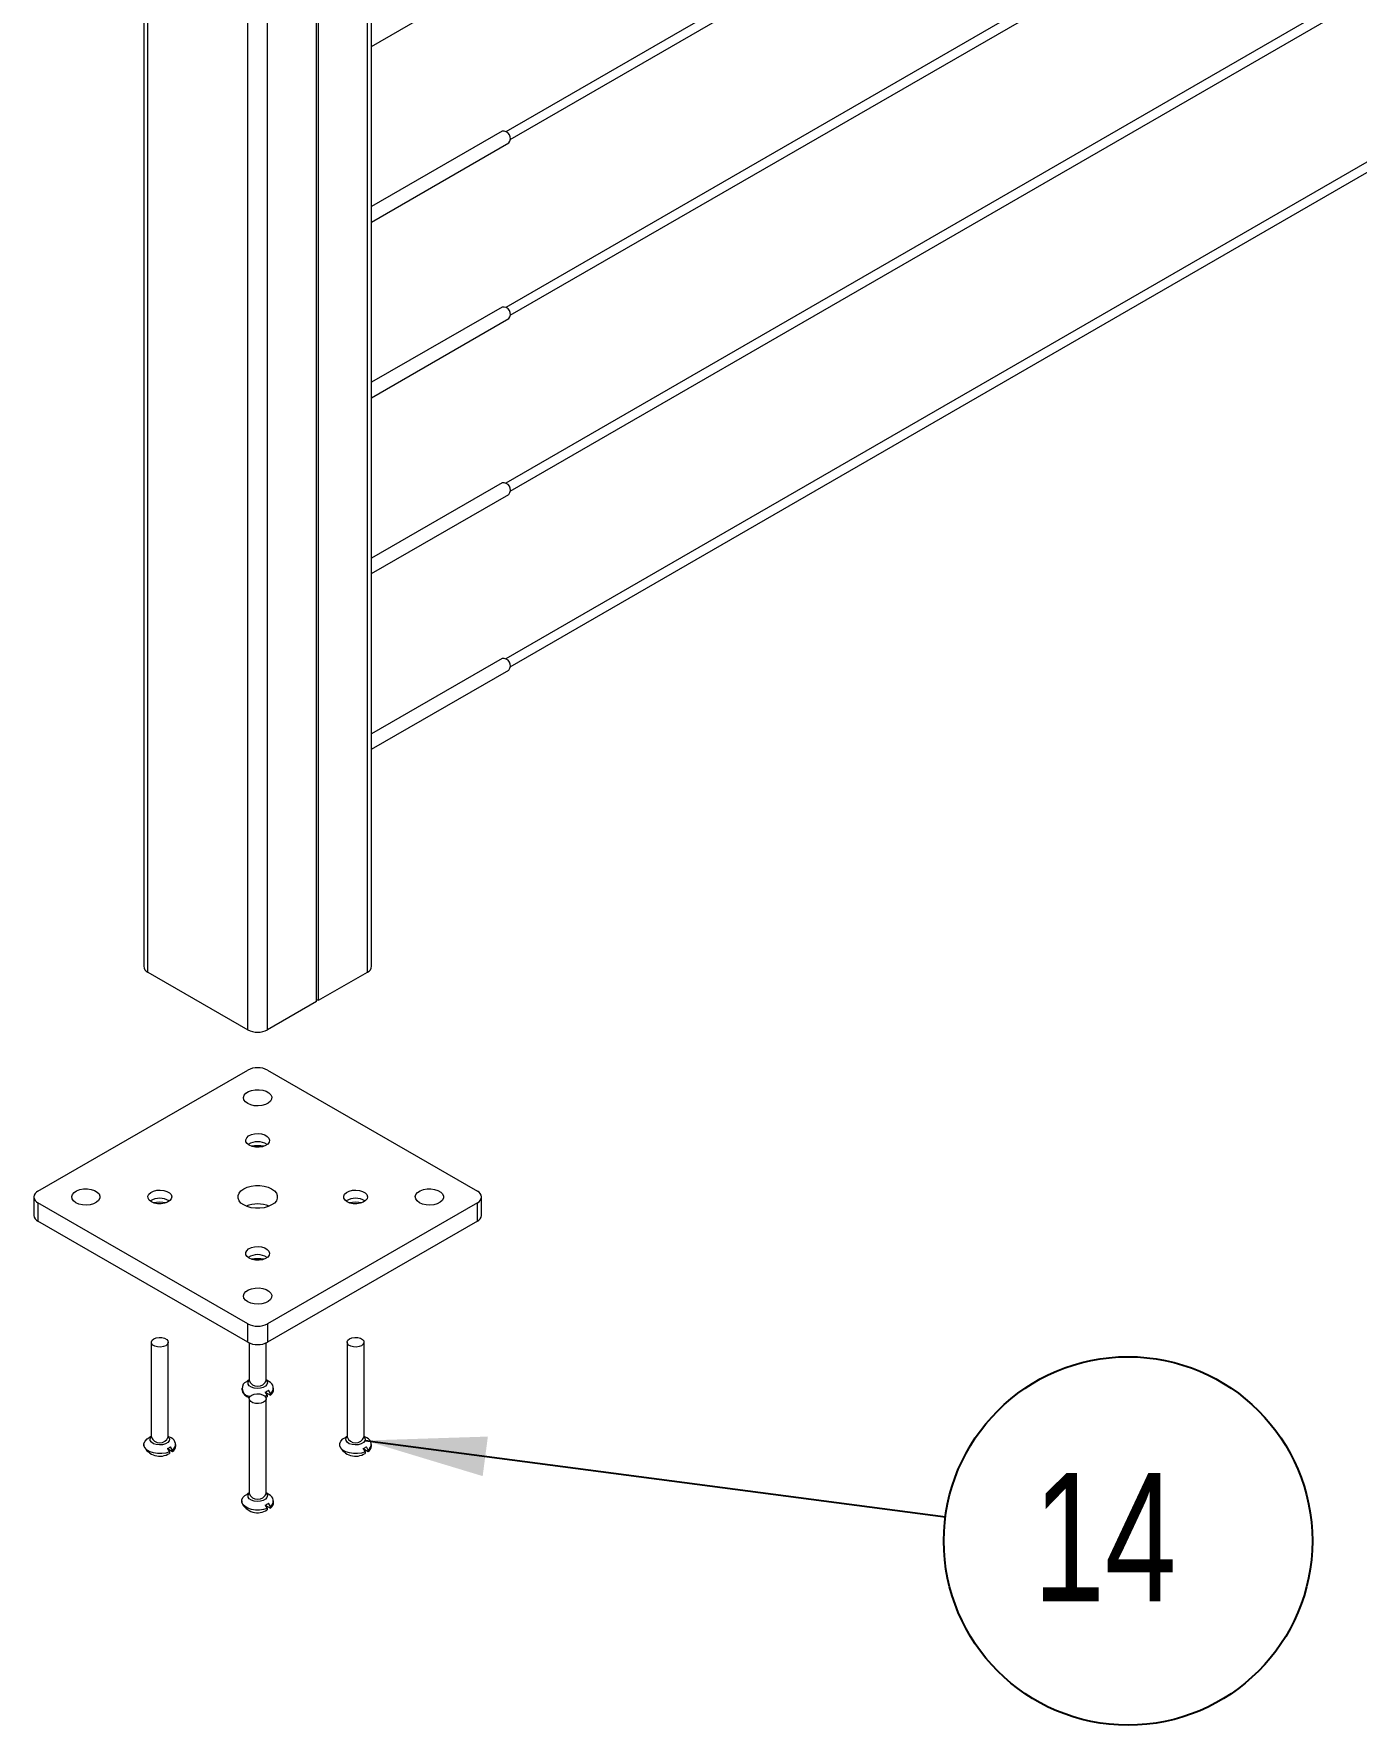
# Model space of a CAD drawing. Header units: inches. Extents: x 0.03 to 2.74, y 0.01 to 1.91.
# Drawn here: x 0.1133 to 0.2314, y 0.8192 to 0.9703 of the extents above; entities that cross this region are included whole.
import ezdxf

# ---------------------------------------------------------------- set-up
doc = ezdxf.new("R2010")
doc.units = ezdxf.units.IN
doc.header["$MEASUREMENT"] = 0
doc.layers.add('SLD-0_0', color=7, linetype='Continuous')
doc.styles.add('SLDTEXTSTYLE0', font='TXT', dxfattribs={"width": 0.75})
doc.dimstyles.new('SLDDIMSTYLE1', dxfattribs={"dimtxt": 0.18, "dimasz": 0.01083333333333333, "dimexe": 0, "dimexo": 0.0625, "dimgap": 0, "dimtad": 0, "dimtih": 1, "dimtoh": 1, "dimdec": 0, "dimrnd": 1e-09, "dimzin": 0, "dimdsep": 46, "dimtxsty": 'Standard', "dimsah": 1, "dimcen": 0.09, "dimadec": 0, "dimazin": 0, "dimtfac": 0.01083333333333333, "dimtdec": 0, "dimtofl": 0, "dimtmove": 0, "dimatfit": 3, "dimfxl": 1, "dimfrac": 2, "dimtolj": 1, "dimtzin": 0, "dimarcsym": 0})

# ---------------------------------------------------------------- blocks, each defined once
blk = doc.blocks.new('SW_NOTE_26')
at = {"layer": 'SLD-0_0', "color": 0}
blk.add_circle((0.01632110347515199, -0.002148424031997115), 0.01646189978307118, dxfattribs=at)
at = {"layer": 'SLD-0_0', "color": 0, "insert": (0.007836486698502348, 0.003934426976257665), "char_height": 0.01148293963254593, "attachment_point": 1, "style": 'SLDTEXTSTYLE0'}
blk.add_mtext('14', dxfattribs=at)

msp = doc.modelspace()

# ---------------------------------------------------------------- linework, layer by layer
at = {"linetype": 'Continuous', "lineweight": 15}
for p, q in [((0.4185985686587318, 1.113482958828474), (0.155434912533176, 0.9615618138796872)), ((0.1558355209997772, 0.9608678644707285), (0.4189991771253328, 1.112789009419515)), ((0.4185985686587318, 1.097780250907594), (0.155434912533176, 0.9458591059588074)), ((0.1558355209997772, 0.9451651565498487), (0.4189991771253328, 1.097086301498636)), ((0.4185985686587318, 1.082077542986715), (0.155434912533176, 0.9301563980379276)), ((0.1558355209997772, 0.9294624486289689), (0.4189991771253328, 1.081383593577756)), ((0.1230857711780672, 1.075422566239795), (0.1230857711780672, 0.8869900711892375)), ((0.1234553618539372, 0.886474974207722), (0.1234553618539372, 1.07490746925828)), ((0.1430853199426006, 0.886474974207722), (0.1430853199426006, 1.07490746925828)), ((0.1434549106184707, 0.8869900711892375), (0.1434549106184707, 1.075422566239795)), ((0.1385347387493195, 0.8838479796019931), (0.1385347387493195, 1.072280474652551)), ((0.1387131929137619, 0.8839509989982964), (0.1387131929137619, 1.072383494048854)), ((0.1323780700760568, 0.8813240043925675), (0.1323780700760567, 1.069756499443125)), ((0.1341626117204808, 0.8813240043925675), (0.1341626117204808, 1.069756499443125)), ((0.4185985686587318, 1.066374835065835), (0.155434912533176, 0.9144536901170479)), ((0.1558355209997772, 0.9137597407080892), (0.4189991771253328, 1.065680885656876)), ((0.1434549106184707, 0.96919209421184), (0.1557116897748726, 0.976267782208577)), ((0.1551107770749711, 0.9616059984011357), (0.1434549106184707, 0.954877209922088)), ((0.1434549106184707, 0.9534893862909603), (0.1557116897748726, 0.9605650742876972)), ((0.1551107770749711, 0.9459032904802559), (0.1434549106184707, 0.939174502001208)), ((0.1434549106184707, 0.9377866783700805), (0.1557116897748726, 0.9448623663668175)), ((0.1551107770749711, 0.9302005825593759), (0.1434549106184707, 0.9234717940803283)), ((0.1434549106184707, 0.9220839704492008), (0.1557116897748726, 0.9291596584459377)), ((0.1551107770749711, 0.9144978746384961), (0.1434549106184707, 0.9077690861594485)), ((0.1434549106184707, 0.906381262528321), (0.1557116897748726, 0.9134569505250579)), ((0.1234553618539372, 0.886474974207722), (0.1323780700760568, 0.8813240043925675)), ((0.1387131929137619, 0.8839509989982964), (0.1430853199426006, 0.886474974207722)), ((0.1385347387493195, 0.8838479796019931), (0.1341626117204808, 0.8813240043925675)), ((0.1136403828096043, 0.8668979399281297), (0.132378070076056, 0.8777149765399541)), ((0.1341626117204799, 0.8777149765399541), (0.1529002989869313, 0.8668979399281297)), ((0.1132707921337343, 0.8663828429466143), (0.1132707921337343, 0.8647342646872044)), ((0.1532698896628014, 0.8647342646872043), (0.1532698896628014, 0.8663828429466143)), ((0.1323780700760558, 0.8550507093532745), (0.1136403828096043, 0.865867745965099)), ((0.1136403828096043, 0.865867745965099), (0.1136403828096043, 0.864219167705689)), ((0.1529002989869313, 0.865867745965099), (0.1341626117204797, 0.8550507093532745)), ((0.1529002989869313, 0.8642191677056889), (0.1529002989869313, 0.865867745965099)), ((0.1323780700760558, 0.8534021310938646), (0.1136403828096043, 0.864219167705689)), ((0.1529002989869313, 0.8642191677056889), (0.1341626117204797, 0.8534021310938646)), ((0.1323780700760558, 0.8534021310938646), (0.1323780700760558, 0.8550507093532745)), ((0.1341626117204797, 0.8550507093532745), (0.1341626117204797, 0.8534021310938646)), ((0.1237689699417431, 0.8534002891537583), (0.1237689699417431, 0.8449351118778989)), ((0.1252832037394415, 0.8449351118778989), (0.1252832037394415, 0.8534002891537583)), ((0.13251322399942, 0.8533344623656223), (0.13251322399942, 0.8499830622967532)), ((0.1340274577971183, 0.8499830622967532), (0.1340274577971183, 0.8533344623656236)), ((0.1412574780570973, 0.8534002891537612), (0.1412574780570974, 0.8449351118779018)), ((0.1427717118547957, 0.8449351118779018), (0.1427717118547957, 0.8534002891537612)), ((0.132129469848781, 0.8498027136508671), (0.1323010823671487, 0.8498994125210785)), ((0.13251322399942, 0.8500360258866693), (0.1324314700406579, 0.849988814989651)), ((0.1325136022521753, 0.8499818419724903), (0.1325135181443169, 0.8499821311731289)), ((0.1340269181976741, 0.8499815820697458), (0.134026845166607, 0.8499813424286901)), ((0.1342787707590146, 0.8498908988427546), (0.1340274577971183, 0.8500360258866693)), ((0.1318444374054366, 0.8493089338470087), (0.1318444374054366, 0.8491749868634315)), ((0.1325132239994205, 0.8483523387349069), (0.1325132239994205, 0.8398871614590477)), ((0.1341256852846494, 0.848650323009065), (0.1339204859817642, 0.8485763213629267)), ((0.1339540727662818, 0.8489451614754636), (0.1341256852846494, 0.848650323009065)), ((0.1339541197382301, 0.8489450807754229), (0.1344112119477572, 0.8486812070595727)), ((0.1341256852846494, 0.8485163760254878), (0.1340004962316609, 0.8484679392683037)), ((0.1340274577971189, 0.8398871614590477), (0.1340274577971189, 0.8483523387349069)), ((0.1341256852846494, 0.848650323009065), (0.1341256852846494, 0.8485163760254878)), ((0.1344112119477573, 0.8488151540431498), (0.1342395994293896, 0.8491099925095486)), ((0.1344112119477572, 0.8486812070595727), (0.1344112119477573, 0.8488151540431498)), ((0.1346962443911018, 0.8491749868634315), (0.1346962443911018, 0.8493089338470087)), ((0.1233852157911042, 0.8447547632320128), (0.1235568283094718, 0.8448514621022243)), ((0.1237689699417431, 0.844988075467815), (0.1236872159829811, 0.8449408645707966)), ((0.1237693481944985, 0.8449338915536359), (0.1237692640866401, 0.8449341807542746)), ((0.1252826641399973, 0.8449336316508915), (0.1252825911089302, 0.8449333920098357)), ((0.1255345167013377, 0.8448429484239004), (0.1252832037394415, 0.844988075467815)), ((0.1408737239064584, 0.8447547632320157), (0.141045336424826, 0.8448514621022272)), ((0.1412574780570973, 0.8449880754678181), (0.1411757240983353, 0.8449408645707995)), ((0.1412578563098527, 0.844933891553639), (0.1412577722019943, 0.8449341807542775)), ((0.1427711722553516, 0.8449336316508946), (0.1427710992242844, 0.8449333920098389)), ((0.1430230248166919, 0.8448429484239033), (0.1427717118547957, 0.8449880754678181)), ((0.1231001833477597, 0.8442609834281544), (0.1231001833477597, 0.8441270364445771)), ((0.1252098187086049, 0.8438972110566092), (0.1253814312269725, 0.8436023725902106)), ((0.1252098656805533, 0.8438971303565685), (0.1256669578900804, 0.8436332566407184)), ((0.1253814312269725, 0.8436023725902106), (0.1253814312269725, 0.8434684256066334)), ((0.1256669578900804, 0.8437672036242955), (0.1254953453717128, 0.8440620420906942)), ((0.1256669578900804, 0.8436332566407184), (0.1256669578900804, 0.8437672036242955)), ((0.125951990333425, 0.8441270364445771), (0.125951990333425, 0.8442609834281544)), ((0.1405886914631139, 0.8442609834281573), (0.1405886914631139, 0.8441270364445802)), ((0.1426983268239591, 0.8438972110566122), (0.1428699393423267, 0.8436023725902135)), ((0.1426983737959075, 0.8438971303565715), (0.1431554660054346, 0.8436332566407213)), ((0.1428699393423267, 0.8436023725902135), (0.1428699393423267, 0.8434684256066365)), ((0.1431554660054346, 0.8437672036242986), (0.142983853487067, 0.8440620420906971)), ((0.1431554660054346, 0.8436332566407213), (0.1431554660054346, 0.8437672036242986)), ((0.1434404984487792, 0.8441270364445801), (0.1434404984487792, 0.8442609834281573)), ((0.1318444374054371, 0.8392130330093029), (0.1318444374054371, 0.8390790860257259)), ((0.1321294698487815, 0.8397068128131616), (0.1323010823671492, 0.8398035116833729)), ((0.1325132239994205, 0.8399401250489638), (0.1324314700406584, 0.8398929141519452)), ((0.1325136022521759, 0.8398859411347847), (0.1325135181443175, 0.8398862303354232)), ((0.1339540727662823, 0.838849260637758), (0.1341256852846499, 0.8385544221713592)), ((0.1339541197382306, 0.8388491799377172), (0.1344112119477577, 0.8385853062218672)), ((0.1340269181976747, 0.8398856812320403), (0.1340268451666075, 0.8398854415909845)), ((0.1342787707590151, 0.839794998005049), (0.1340274577971189, 0.8399401250489635)), ((0.1344112119477578, 0.8387192532054443), (0.1342395994293901, 0.8390140916718428)), ((0.1346962443911023, 0.8390790860257259), (0.1346962443911023, 0.8392130330093029)), ((0.1341256852846499, 0.8385544221713592), (0.1341256852846499, 0.8384204751877822)), ((0.1344112119477577, 0.8385853062218672), (0.1344112119477578, 0.8387192532054443))]:
    msp.add_line(p, q, dxfattribs=at)
at = {"linetype": 'Continuous', "lineweight": 15, "flags": 128}
for points in [[(0.1323780700760559, 0.8747274140471645), (0.1321704261117335, 0.8748854867429636), (0.132044357795353, 0.8750700382967568), (0.1320092150372163, 0.8752673813640666), (0.1320676042149267, 0.875462879912375), (0.1322151948702864, 0.8756420347087002), (0.1324410408795696, 0.8757915586613775), (0.1327283922774445, 0.8759003622628636), (0.1330559375252759, 0.8759603760477792), (0.1333993840904519, 0.8759671490682422), (0.133733260112397, 0.8759201790003093), (0.1340328035339446, 0.8758229493990455), (0.1342757985898385, 0.8756826713391802), (0.1344442234484115, 0.8755097486026848), (0.1345255868083957, 0.875317006077856), (0.1345138543215936, 0.8751187385960217), (0.1344098961328789, 0.8749296507492968), (0.1342214223455313, 0.874763766318253), (0.1339624111981484, 0.8746333881922702), (0.1336520723626342, 0.8745481859205124), (0.1333134222507133, 0.8745144785657015), (0.1329715769919655, 0.8745347660481426), (0.1326518896853943, 0.8746075437380724), (0.1323780700760559, 0.8747274140471645)], [(0.1325181565951432, 0.870996566610048), (0.132329863817806, 0.8711438486694708), (0.1322251365562836, 0.8713166270243687), (0.1322132802873502, 0.8714995495596839), (0.1322953484925309, 0.8716763628054112), (0.1324640490516451, 0.8718313561287355), (0.1327043921796851, 0.8719507576927026), (0.1329950223349964, 0.8720239581443688), (0.1333101157528698, 0.8720444533023687), (0.1336216750003628, 0.8720104220819725), (0.1339020166710804, 0.871924888306456), (0.1341262311773201, 0.8717954520271324), (0.1342743960762534, 0.8716336142254416), (0.1343333462663991, 0.8714537549002773), (0.1342978437646641, 0.8712718553419799), (0.1341710431241277, 0.8711040781245571), (0.1339642111381571, 0.8709653309900555), (0.133695725736373, 0.870867942230257), (0.1333894430249525, 0.8708205652638533), (0.1330725775669051, 0.8708274097422196), (0.1327732842487194, 0.8708878675034168), (0.1325181565951432, 0.870996566610048)], [(0.1170310119340098, 0.865867745965099), (0.1168233679696874, 0.866025818660898), (0.116697299653307, 0.8662103702146914), (0.1166621568951702, 0.8664077132820012), (0.1167205460728807, 0.8666032118303094), (0.1168681367282405, 0.8667823666266348), (0.1170939827375236, 0.8669318905793121), (0.1173813341353985, 0.867040694180798), (0.1177088793832299, 0.8671007079657137), (0.1180523259484059, 0.8671074809861768), (0.118386201970351, 0.8670605109182439), (0.1186857453918986, 0.8669632813169799), (0.1189287404477925, 0.8668230032571148), (0.1190971653063655, 0.8666500805206194), (0.1191785286663496, 0.8664573379957906), (0.1191667961795476, 0.8662590705139565), (0.1190628379908329, 0.8660699826672313), (0.1188743642034853, 0.8659040982361876), (0.1186153530561023, 0.8657737201102049), (0.1183050142205882, 0.865688517838447), (0.1179663641086672, 0.865654810483636), (0.1176245188499195, 0.8656750979660771), (0.1173048315433483, 0.865747875656007), (0.1170310119340098, 0.865867745965099)], [(0.1237739025374657, 0.8659486161911968), (0.1235856097601286, 0.8660958982506195), (0.1234808824986062, 0.8662686766055174), (0.1234690262296728, 0.8664515991408327), (0.1235510944348535, 0.8666284123865599), (0.1237197949939677, 0.8667834057098842), (0.1239601381220078, 0.8669028072738513), (0.1242507682773189, 0.8669760077255175), (0.1245658616951924, 0.8669965028835175), (0.1248774209426854, 0.8669624716631211), (0.1251577626134029, 0.8668769378876046), (0.1253819771196427, 0.8667475016082812), (0.125530142018576, 0.8665856638065904), (0.1255890922087217, 0.866405804481426), (0.1255535897069867, 0.8662239049231287), (0.1254267890664503, 0.866056127705706), (0.1252199570804797, 0.8659173805712043), (0.1249514716786956, 0.8658199918114058), (0.1246451889672752, 0.8657726148450019), (0.1243283235092277, 0.8657794593233683), (0.1240290301910419, 0.8658399170845656), (0.1237739025374657, 0.8659486161911968)], [(0.132021161747171, 0.8656617071724927), (0.1317745127651671, 0.8658402553579172), (0.1316028708517913, 0.8660460111506874), (0.1315148428492943, 0.8662686570961924), (0.1315148428492943, 0.8664970287970363), (0.1316028708517913, 0.8667196747425413), (0.1317745127651671, 0.8669254305353113), (0.132021161747171, 0.8671039787207359), (0.1323304497879288, 0.8672463661472452), (0.1326868678936024, 0.8673454529147158), (0.133072543772101, 0.8673962703988768), (0.1334681380244346, 0.8673962703988768), (0.1338538139029332, 0.8673454529147158), (0.1342102320086068, 0.8672463661472452), (0.1345195200493646, 0.8671039787207359), (0.1347661690313685, 0.8669254305353113), (0.1349378109447443, 0.8667196747425413), (0.1350258389472413, 0.8664970287970363), (0.1350258389472414, 0.8662686570961924), (0.1349378109447443, 0.8660460111506874), (0.1347661690313684, 0.8658402553579172), (0.1345195200493645, 0.8656617071724927), (0.1342102320086068, 0.8655193197459835), (0.1338538139029332, 0.8654202329785127), (0.1334681380244345, 0.8653694154943519), (0.133072543772101, 0.8653694154943519), (0.1326868678936024, 0.8654202329785127), (0.1323304497879288, 0.8655193197459835), (0.132021161747171, 0.8656617071724927)], [(0.1412624106528205, 0.8659486161911968), (0.1410741178754834, 0.8660958982506195), (0.1409693906139609, 0.8662686766055174), (0.1409575343450275, 0.8664515991408327), (0.1410396025502083, 0.8666284123865599), (0.1412083031093224, 0.8667834057098842), (0.1414486462373625, 0.8669028072738513), (0.1417392763926736, 0.8669760077255175), (0.1420543698105471, 0.8669965028835173), (0.1423659290580401, 0.8669624716631211), (0.1426462707287577, 0.8668769378876046), (0.1428704852349974, 0.8667475016082812), (0.1430186501339306, 0.8665856638065904), (0.1430776003240763, 0.8664058044814259), (0.1430420978223414, 0.8662239049231285), (0.142915297181805, 0.866056127705706), (0.1427084651958344, 0.8659173805712043), (0.1424399797940503, 0.8658199918114056), (0.1421336970826299, 0.8657726148450019), (0.1418168316245824, 0.8657794593233683), (0.1415175383063967, 0.8658399170845656), (0.1412624106528205, 0.8659486161911968)], [(0.1477251282181018, 0.865867745965099), (0.1475174842537794, 0.8660258186608979), (0.147391415937399, 0.8662103702146913), (0.1473562731792623, 0.8664077132820012), (0.1474146623569727, 0.8666032118303094), (0.1475622530123324, 0.8667823666266345), (0.1477880990216156, 0.866931890579312), (0.1480754504194905, 0.867040694180798), (0.1484029956673219, 0.8671007079657137), (0.1487464422324979, 0.8671074809861767), (0.149080318254443, 0.8670605109182438), (0.1493798616759906, 0.8669632813169799), (0.1496228567318845, 0.8668230032571148), (0.1497912815904575, 0.8666500805206193), (0.1498726449504416, 0.8664573379957904), (0.1498609124636396, 0.8662590705139562), (0.1497569542749248, 0.8660699826672313), (0.1495684804875773, 0.8659040982361874), (0.1493094693401943, 0.8657737201102047), (0.1489991305046802, 0.8656885178384468), (0.1486604803927593, 0.865654810483636), (0.1483186351340115, 0.8656750979660771), (0.1479989478274402, 0.8657478756560067), (0.1477251282181018, 0.865867745965099)], [(0.1325181565951431, 0.8609006657723456), (0.132329863817806, 0.8610479478317683), (0.1322251365562836, 0.8612207261866662), (0.1322132802873502, 0.8614036487219814), (0.1322953484925309, 0.8615804619677087), (0.132464049051645, 0.861735455291033), (0.1327043921796851, 0.8618548568550001), (0.1329950223349962, 0.8619280573066662), (0.1333101157528697, 0.8619485524646661), (0.1336216750003627, 0.8619145212442699), (0.1339020166710803, 0.8618289874687534), (0.13412623117732, 0.8616995511894298), (0.1342743960762533, 0.861537713387739), (0.134333346266399, 0.8613578540625746), (0.134297843764664, 0.8611759545042773), (0.1341710431241276, 0.8610081772868547), (0.1339642111381571, 0.860869430152353), (0.1336957257363729, 0.8607720413925544), (0.1333894430249525, 0.8607246644261507), (0.133072577566905, 0.8607315089045171), (0.1327732842487193, 0.8607919666657144), (0.1325181565951431, 0.8609006657723456)], [(0.1323780700760558, 0.8570080778830333), (0.1321704261117334, 0.8571661505788325), (0.1320443577953529, 0.8573507021326259), (0.1320092150372161, 0.8575480451999357), (0.1320676042149266, 0.8577435437482439), (0.1322151948702864, 0.8579226985445692), (0.1324410408795695, 0.8580722224972466), (0.1327283922774444, 0.8581810260987325), (0.1330559375252758, 0.8582410398836481), (0.1333993840904518, 0.8582478129041111), (0.1337332601123969, 0.8582008428361784), (0.1340328035339445, 0.8581036132349144), (0.1342757985898384, 0.8579633351750493), (0.1344442234484114, 0.8577904124385539), (0.1345255868083956, 0.8575976699137249), (0.1345138543215935, 0.8573994024318908), (0.1344098961328788, 0.8572103145851657), (0.1342214223455312, 0.857044430154122), (0.1339624111981483, 0.8569140520281393), (0.1336520723626341, 0.8568288497563815), (0.1333134222507132, 0.8567951424015704), (0.1329715769919654, 0.8568154298840115), (0.1326518896853942, 0.8568882075739414), (0.1323780700760558, 0.8570080778830333)], [(0.1239907243472652, 0.8537093473426675), (0.1242061154128663, 0.8537964129793364), (0.1244600997549264, 0.8538357002364756), (0.1247220431133835, 0.853822470491056), (0.1249603512533354, 0.8537583194456251), (0.1251462806960504, 0.8536509846630308), (0.1252574056067107, 0.8535134123021466), (0.1252803226810616, 0.8533621956200468), (0.1252122677817165, 0.8532155735803133), (0.1250614493339196, 0.853091230964849), (0.1248460582683185, 0.85300416532818), (0.1245920739262584, 0.8529648780710408), (0.1243301305678013, 0.8529781078164607), (0.1240918224278493, 0.8530422588618913), (0.1239058929851343, 0.8531495936444856), (0.1237947680744741, 0.8532871660053698), (0.1237718510001231, 0.8534383826874696), (0.1238399058994684, 0.8535850047272029), (0.1239907243472652, 0.8537093473426675)], [(0.1414792324626194, 0.8537093473426706), (0.1416946235282205, 0.8537964129793393), (0.1419486078702806, 0.8538357002364785), (0.1422105512287377, 0.8538224704910589), (0.1424488593686897, 0.8537583194456281), (0.1426347888114047, 0.8536509846630339), (0.1427459137220649, 0.8535134123021496), (0.1427688307964158, 0.8533621956200499), (0.1427007758970706, 0.8532155735803164), (0.1425499574492738, 0.8530912309648518), (0.1423345663836728, 0.8530041653281829), (0.1420805820416126, 0.8529648780710439), (0.1418186386831554, 0.8529781078164635), (0.1415803305432035, 0.8530422588618944), (0.1413944011004885, 0.8531495936444885), (0.1412832761898283, 0.8532871660053728), (0.1412603591154774, 0.8534383826874725), (0.1413284140148225, 0.853585004727206), (0.1414792324626194, 0.8537093473426706)], [(0.1340274577971183, 0.850009539776481), (0.1340789564678103, 0.8499466370547843), (0.1341375935231982, 0.8497851968486194), (0.1341022502998641, 0.8496215126944748), (0.1339767567844627, 0.8494733223102735), (0.1337747121466205, 0.8493566844235545), (0.1335180110578931, 0.8492842385591668), (0.133234471064372, 0.8492638353506307), (0.1329548181239315, 0.849297685802179), (0.1327093569719307, 0.8493821216921427), (0.1325246871329112, 0.8495079930816865), (0.1324208204493785, 0.8496616598526575), (0.1324090124881511, 0.8498264698260354), (0.1324905428250472, 0.8499845632839143), (0.13251322399942, 0.850009539776481)], [(0.1327349784049426, 0.848661396923816), (0.1329503694705436, 0.8487484625604852), (0.1332043538126037, 0.8487877498176244), (0.1334662971710609, 0.8487745200722046), (0.1337046053110128, 0.8487103690267737), (0.1338905347537278, 0.8486030342441794), (0.1340016596643881, 0.8484654618832952), (0.134024576738739, 0.8483142452011956), (0.1339565218393938, 0.8481676231614621), (0.1338057033915969, 0.8480432805459975), (0.1335903123259959, 0.8479562149093286), (0.1333363279839357, 0.8479169276521894), (0.1330743846254786, 0.8479301573976092), (0.1328360764855267, 0.8479943084430399), (0.1326501470428117, 0.8481016432256343), (0.1325390221321514, 0.8482392155865185), (0.1325161050578005, 0.8483904322686182), (0.1325841599571457, 0.8485370543083517), (0.1327349784049426, 0.848661396923816)], [(0.1252832037394415, 0.8449615893576267), (0.1253347024101335, 0.84489868663593), (0.1253933394655214, 0.8447372464297651), (0.1253579962421872, 0.8445735622756205), (0.1252325027267859, 0.8444253718914192), (0.1250304580889437, 0.8443087340047002), (0.1247737570002163, 0.8442362881403127), (0.1244902170066952, 0.8442158849317764), (0.1242105640662547, 0.8442497353833245), (0.1239651029142539, 0.8443341712732884), (0.1237804330752344, 0.8444600426628324), (0.1236765663917017, 0.8446137094338032), (0.1236647584304742, 0.8447785194071811), (0.1237462887673703, 0.8449366128650599), (0.1237689699417431, 0.8449615893576264)], [(0.1427717118547957, 0.8449615893576298), (0.1428232105254877, 0.8448986866359329), (0.1428818475808756, 0.844737246429768), (0.1428465043575415, 0.8445735622756236), (0.1427210108421401, 0.8444253718914221), (0.1425189662042979, 0.8443087340047033), (0.1422622651155705, 0.8442362881403156), (0.1419787251220494, 0.8442158849317792), (0.1416990721816089, 0.8442497353833276), (0.1414536110296081, 0.8443341712732915), (0.1412689411905886, 0.8444600426628353), (0.1411650745070559, 0.8446137094338061), (0.1411532665458284, 0.844778519407184), (0.1412347968827246, 0.844936612865063), (0.1412574780570974, 0.8449615893576296)], [(0.1253814312269725, 0.8436023725902106), (0.1250596936389926, 0.8434976386662568), (0.1247021505045288, 0.8434441259344567), (0.1243327933232386, 0.8434454251522963), (0.1239764063290625, 0.8435014491409674), (0.1236569034434958, 0.8436084386351519), (0.1233957236276895, 0.8437592145334616), (0.1232103923068511, 0.8439436596232752), (0.1231133453967954, 0.8441493974557601), (0.1231110948416349, 0.8443626228178895), (0.1232037916558574, 0.8445690280759562), (0.1233852157911042, 0.8447547632320128)], [(0.1428699393423267, 0.8436023725902135), (0.1425482017543468, 0.8434976386662598), (0.142190658619883, 0.8434441259344598), (0.1418213014385928, 0.8434454251522993), (0.1414649144444167, 0.8435014491409704), (0.14114541155885, 0.843608438635155), (0.1408842317430437, 0.8437592145334646), (0.1406989004222053, 0.8439436596232783), (0.1406018535121496, 0.8441493974557632), (0.1405996029569891, 0.8443626228178926), (0.1406922997712116, 0.8445690280759591), (0.1408737239064584, 0.8447547632320157)], [(0.1341256852846499, 0.8385544221713592), (0.13380394769667, 0.8384496882474055), (0.1334464045622061, 0.8383961755156054), (0.1330770473809159, 0.8383974747334451), (0.1327206603867399, 0.8384534987221159), (0.1324011575011731, 0.8385604882163006), (0.1321399776853668, 0.8387112641146103), (0.1319546463645284, 0.8388957092044238), (0.1318575994544728, 0.8391014470369087), (0.1318553488993123, 0.8393146723990383), (0.1319480457135347, 0.8395210776571048), (0.1321294698487815, 0.8397068128131616)], [(0.1340274577971189, 0.8399136389387752), (0.1340789564678108, 0.8398507362170786), (0.1341375935231987, 0.8396892960109137), (0.1341022502998646, 0.8395256118567691), (0.1339767567844632, 0.839377421472568), (0.133774712146621, 0.8392607835858488), (0.1335180110578936, 0.8391883377214613), (0.1332344710643725, 0.8391679345129249), (0.132954818123932, 0.8392017849644732), (0.1327093569719312, 0.839286220854437), (0.1325246871329117, 0.839412092243981), (0.1324208204493791, 0.839565759014952), (0.1324090124881516, 0.8397305689883297), (0.1324905428250477, 0.8398886624462085), (0.1325132239994205, 0.8399136389387752)]]:
    msp.add_lwpolyline(points, dxfattribs=at)
at = {"linetype": 'Continuous', "lineweight": 15}
for centre, radius, start, end in [((0.1552057235594841, 0.960966898024387), 0.0006461146388079098, 321.544413272281, 98.45021019500967), ((0.1552057235594842, 0.9452641901035072), 0.0006461146388078502, 321.5444132722933, 98.45021019501453), ((0.1552057235594844, 0.9295614821826272), 0.0006461146388077649, 321.5444132722918, 98.45021019503059), ((0.1552057235594845, 0.9138587742617478), 0.0006461146388076273, 321.544413272261, 98.45021019504856), ((0.1237172786766674, 0.8870530461247554), 0.0006346397114046692, 185.6947992512106, 245.6253417064079), ((0.1428234031198705, 0.8870530461247554), 0.000634639711404599, 294.3746582935869, 354.3052007487901), ((0.1386239658315407, 0.8837787913608839), 0.0001939508767315317, 62.60967223679414, 117.3903277632204), ((0.1332703408982688, 0.8830460807666788), 0.001939508767302457, 242.6096722366018, 297.3903277634005), ((0.1332703408982679, 0.8759929001658424), 0.001939508767302839, 62.60967223660777, 117.390327763393), ((0.1332703408982678, 0.8697746140452068), 0.00154536364208155, 57.1113722288471, 122.8886277711512), ((0.133270340898268, 0.8674965263618795), 0.003460940706706739, 80.58684094791346, 99.41315905241213), ((0.1138358792597302, 0.8663828429466143), 0.0005509480577858368, 110.7834207994561, 249.2165792005448), ((0.1245260868405904, 0.8647266636263552), 0.001545363642081908, 57.1113722288569, 122.8886277711431), ((0.1420145949559452, 0.8647266636263549), 0.001545363642082202, 57.11137222886361, 122.8886277711373), ((0.1527048025368055, 0.8663828429466143), 0.0005509480577858368, 290.7834207994568, 69.21657920054393), ((0.1139022996323345, 0.8647972396227223), 0.0006346397114046831, 185.6947992512104, 245.6253417064067), ((0.1245260868405914, 0.8624485759465239), 0.003460940703230208, 80.58684059217049, 99.41315941302064), ((0.1332703408982678, 0.8629628796442926), 0.002796358706067952, 68.16112216133705, 111.838877838664), ((0.142014594955945, 0.8624485759428095), 0.003460940706924143, 80.58684097132299, 99.4131590286539), ((0.1526383821642009, 0.8647972396227223), 0.000634639711404835, 294.3746582936142, 354.3052007487925), ((0.1332703408982677, 0.8596787132075043), 0.001545363642081441, 57.11137222884573, 122.8886277711526), ((0.1332703408982677, 0.8574006255233462), 0.003460940707533121, 80.58684103773547, 99.4131589612869), ((0.1332703408982677, 0.856772785727386), 0.001939508767302629, 242.6096722366055, 297.3903277633953), ((0.1332703408982677, 0.8551242074679758), 0.001939508767302333, 242.609672236601, 297.3903277633999), ((0.1325769166619958, 0.8492703788948325), 0.0006954055961368142, 130.0482783123312, 273.5681571147424), ((0.1329174726919025, 0.849140229602452), 0.0009779037459711978, 119.80067202316, 129.0735872487701), ((0.1332703408982692, 0.8502734307226311), 0.0008108882914864027, 200.9827487160736, 339.017251283928), ((0.1340518171198431, 0.8493169320607032), 0.0006172080858442853, 305.6118542928763, 68.42553841615641), ((0.1326981170081739, 0.8493191852334063), 0.0008657725070901454, 189.5875546742978, 259.4894371807479), ((0.1335458691473339, 0.8499819831559621), 0.001114284250841685, 291.4898909845205, 308.5047324827773), ((0.1340733651218992, 0.8492053846351978), 0.0006236205645508466, 302.802890654171, 357.2060663819607), ((0.124173218634241, 0.8440922791835743), 0.0009779037459990414, 119.8006720232569, 129.0735872486012), ((0.1245260868405923, 0.8452254803037768), 0.0008108882914864157, 200.9827487160733, 339.017251283928), ((0.1253075630621659, 0.844268981641849), 0.0006172080858444179, 305.6118542928975, 68.42553841612528), ((0.1416617267495631, 0.844092279183624), 0.0009779037459425309, 119.800672022987, 129.0735872488686), ((0.1420145949559466, 0.8452254803037799), 0.000810888291486534, 200.9827487160869, 339.0172512839126), ((0.1427960711775206, 0.8442689816418522), 0.0006172080858441118, 305.6118542928599, 68.42553841615943), ((0.12452391265056, 0.8447783306030371), 0.001565627416883211, 204.5820314982347, 303.2104350186773), ((0.1248016150896578, 0.8449340327371055), 0.001114284250839463, 291.4898909845244, 308.5047324828171), ((0.1253291110642222, 0.8441574342163437), 0.0006236205645510622, 302.8028906541804, 357.2060663819208), ((0.142012420765914, 0.8447783306030399), 0.001565627416882905, 204.5820314982225, 303.2104350186914), ((0.1422901232050096, 0.8449340327371134), 0.001114284250844911, 291.4898909845493, 308.5047324827565), ((0.1428176191795755, 0.8441574342163471), 0.0006236205645520135, 302.8028906542181, 357.2060663818943), ((0.1332681667082372, 0.8397303801841854), 0.001565627416882828, 204.5820314982188, 303.2104350186936), ((0.1329174726918903, 0.8390443287647636), 0.0009779037459497393, 119.8006720230166, 129.0735872488314), ((0.1332703408982697, 0.8401775298849251), 0.0008108882914862695, 200.9827487160437, 339.0172512839573), ((0.1335458691473336, 0.8398860823182583), 0.001114284250843728, 291.4898909845248, 308.5047324827435), ((0.1340518171198437, 0.8392210312229976), 0.0006172080858442342, 305.6118542928718, 68.42553841616841), ((0.1340733651218998, 0.8391094837974925), 0.0006236205645507919, 302.8028906541568, 357.2060663819296)]:
    msp.add_arc(centre, radius, start, end, dxfattribs=at)

# ---------------------------------------------------------------- block references
at = {"layer": 'SLD-0_0'}
msp.add_blockref('SW_NOTE_26', (0.1947181104044265, 0.8377905907924016), dxfattribs=at)

# ---------------------------------------------------------------- leaders
msp.add_leader([(0.14286502880617, 0.8446162571334301), (0.1947181104044265, 0.8377905907924016)], dimstyle='SLDDIMSTYLE1', override={"dimscale": 1, "dimgap": 0, "dimtad": 0, "dimclrd": 0}, dxfattribs=at)

doc.saveas('drawing.dxf')
